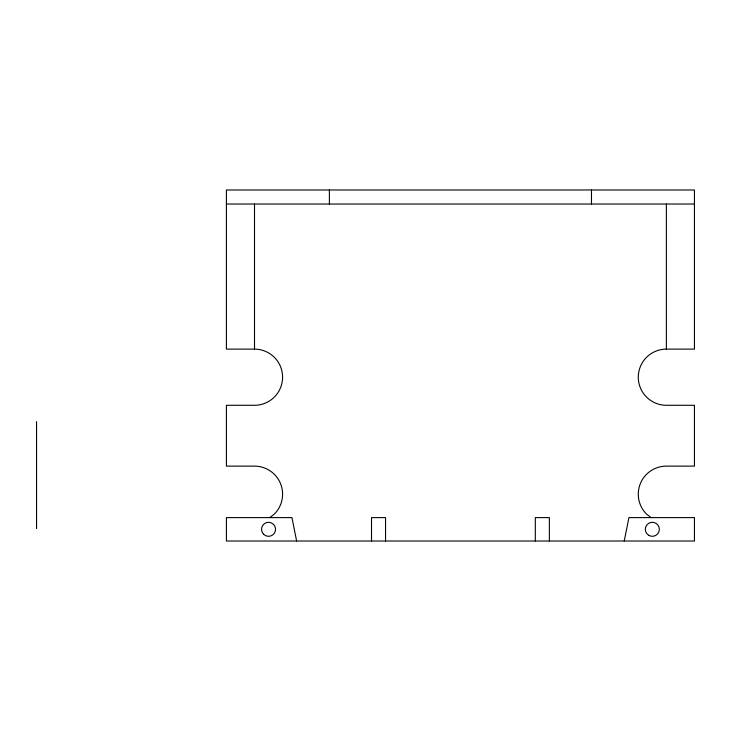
<?xml version="1.0" encoding="UTF-8"?>
<svg xmlns="http://www.w3.org/2000/svg" width="731" height="731" viewBox="0 0 731 731"><rect width="100%" height="100%" fill="white"/><g stroke="black" fill="none" stroke-linecap="round" stroke-linejoin="round"><path stroke-width="1.1" d="M624.247 541.013L628.925 517.612L694.45 517.612L694.45 541.013L226.418 541.013L226.418 517.612L291.943 517.612L296.631 541.013M269.739 517.612L274.363 514.067A28.08 28.08 0 0 0 254.507 466.122L226.418 466.122L226.418 405.285L254.507 405.285A28.08 28.08 0 0 0 282.586 377.205A28.08 28.08 0 0 0 254.507 349.116L254.507 204.031M226.418 204.031L694.45 204.031M254.507 349.116L226.418 349.116L226.418 189.987L694.45 189.987L694.45 349.116L666.37 349.116A28.08 28.08 0 0 0 638.291 377.205A28.08 28.08 0 0 0 666.37 405.285L694.45 405.285L694.45 466.122L666.37 466.122A28.08 28.08 0 0 0 646.515 514.067L651.129 517.612M666.37 204.031L666.37 349.116M591.48 189.987L591.48 204.031M549.365 541.013L549.365 517.612L535.32 517.612L535.32 541.013M385.548 541.013L385.548 517.612L371.512 517.612L371.512 541.013M329.389 189.987L329.389 204.031M36.55 421.604L36.55 528.577M648.817 535.394A7.018 7.018 0 0 0 659.344 529.308A7.018 7.018 0 0 0 648.817 523.232A7.018 7.018 0 0 0 648.817 535.394M263.58 534.27A7.018 7.018 0 0 0 275.322 531.126A7.018 7.018 0 0 0 266.724 522.528A7.018 7.018 0 0 0 263.58 534.27"/></g></svg>
